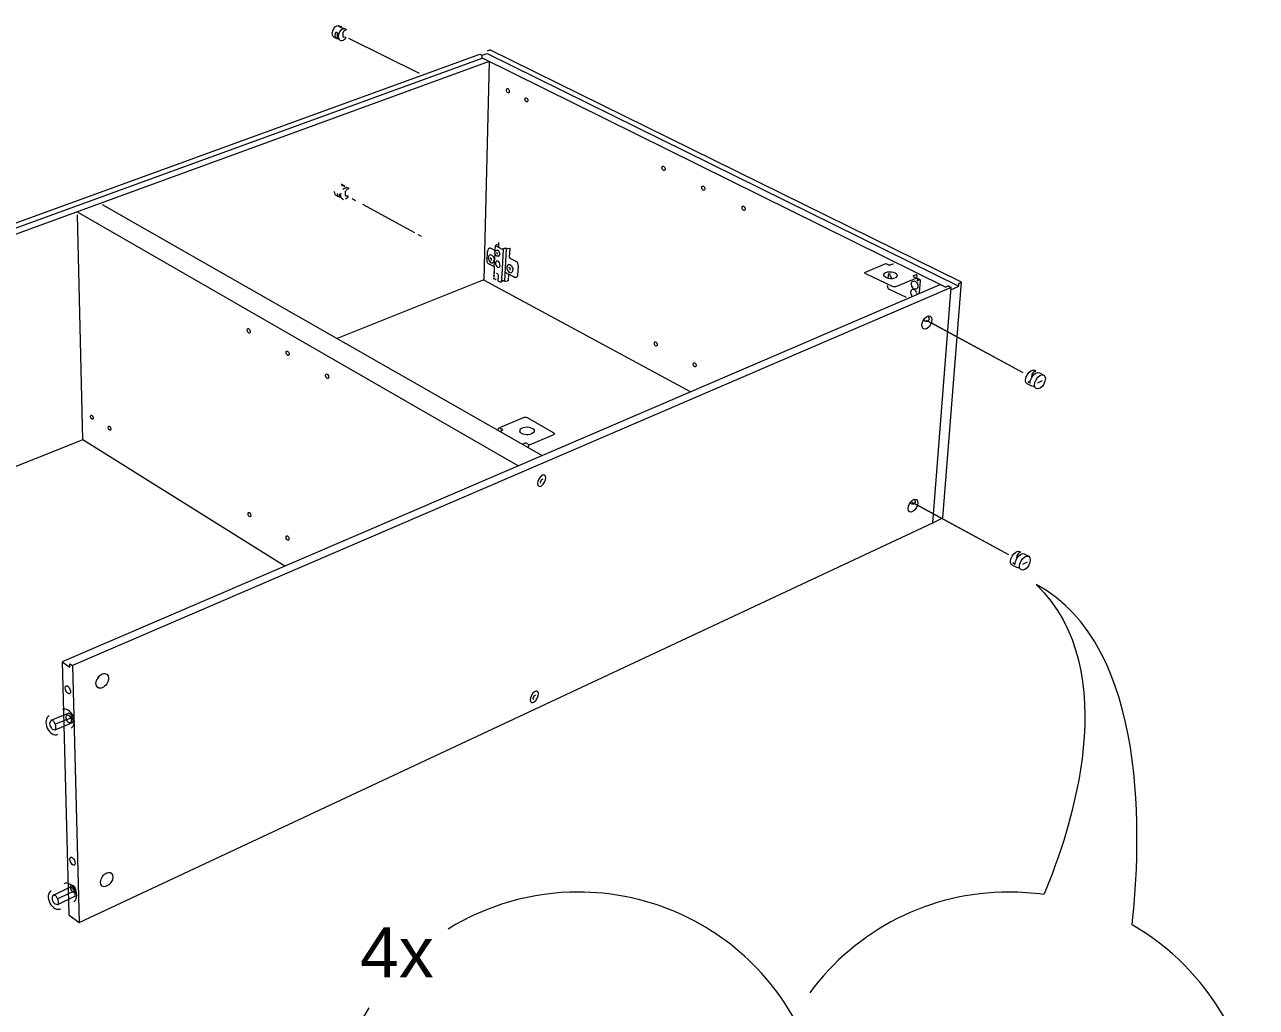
# Model space of a CAD drawing. Header units: metres. Extents: x -0.7 to 7.4, y 0 to 11.2.
# Drawn here: x 0.8276 to 0.9397, y 0.7038 to 0.7931 of the extents above; entities that cross this region are included whole.
import ezdxf

# ---------------------------------------------------------------- set-up
doc = ezdxf.new("R2010")
doc.units = ezdxf.units.M
doc.header["$MEASUREMENT"] = 0
for name, color, linetype, lineweight in [('PDF7_Geometry_Num_Penna__1', 255, 'Continuous', 18), ('PDF7_Geometry_Num_Penna__7', 7, 'Continuous', 18), ('PDF7_Text_Num_Penna__7', 7, 'Continuous', 18)]:
    doc.layers.add(name, color=color, linetype=linetype, lineweight=lineweight)
doc.styles.add('GENERATED_STYLE_1', font='Arial.ttf')

msp = doc.modelspace()

# ---------------------------------------------------------------- linework, layer by layer
at = {"layer": 'PDF7_Geometry_Num_Penna__1', "color": 255, "linetype": 'Continuous', "lineweight": 18, "flags": 128}
for points in [[(0.9100489148793014, 0.7660615280591121), (0.9177546398793014, 0.7618955752813343)], [(0.9087420143237458, 0.7495152625035566), (0.9164477393237459, 0.7453493097257788)]]:
    msp.add_lwpolyline(points, dxfattribs=at)
at = {"layer": 'PDF7_Geometry_Num_Penna__7', "color": 7, "linetype": 'Continuous', "lineweight": 18, "flags": 128}
for points in [[(0.8560335923793013, 0.7918895886146676), (0.8558984784904125, 0.791947796948001)], [(0.8562037723793015, 0.7930104341702232), (0.8566440390459681, 0.7927913591702231)], [(0.8568652659904125, 0.7919039113924455), (0.8568652659904125, 0.7919864613924454), (0.856813760434857, 0.79201115583689), (0.8566754715459681, 0.791974466948001)], [(0.8568677001570791, 0.7927451452813343), (0.8568747557126348, 0.7926576563924455), (0.8567244723793014, 0.7926019175035566)], [(0.8571058957126347, 0.7919071569480011), (0.8635324484904124, 0.7887275708368899)], [(0.8697280023793014, 0.7907630280591121), (0.8699640107126347, 0.7908484002813343)], [(0.912856144045968, 0.7697305580591121), (0.8699640107126347, 0.7908481886146677)], [(0.7915896296015237, 0.7623167213924454), (0.8690522212681903, 0.7904616852813343), (0.8692610657126347, 0.790357263059112)], [(0.8698820251570791, 0.789797051948001), (0.7923883890459681, 0.7615152102813343), (0.7918038362681903, 0.7619120852813344), (0.7917844334904125, 0.7621851352813344)], [(0.7918039068237459, 0.7619122616702232), (0.8692537984904125, 0.7901087311146676)], [(0.8692539748793014, 0.7901086252813343), (0.8692613832126348, 0.7903573336146676)], [(0.8692563737681902, 0.7901432680591121), (0.9113611071015237, 0.7693120930591121)], [(0.8692612068237457, 0.7903571925035565), (0.8697233457126347, 0.7905155897257787)], [(0.8698820251570791, 0.7897970166702232), (0.8694170640459682, 0.7699370388924455)], [(0.8697232046015236, 0.7905155191702232), (0.9125984046015235, 0.7693633163924455)], [(0.8564488823793014, 0.7785933941702231), (0.8567582684904125, 0.7784237080591121)], [(0.8562337937681904, 0.7774800275035565), (0.8561011493237459, 0.7775438802813344)], [(0.8568497437681902, 0.7783736136146676), (0.8568800826570792, 0.7783570330591121)], [(0.8570657496015236, 0.7774611186146677), (0.8570689246015235, 0.7775440213924454), (0.8570184773793014, 0.7775704797257788), (0.8568787773793014, 0.7775394352813343)], [(0.8571016271015236, 0.7783016469480011), (0.8571055076570792, 0.7782141580591122), (0.8569527548793013, 0.7781644163924455)], [(0.834698615434857, 0.7768048813924454), (0.8747156098793013, 0.7539755730591121)], [(0.8574204323793014, 0.7773433613924454), (0.8577301712681903, 0.7771743808368899)], [(0.8583605851570791, 0.7768305636146676), (0.8630895712681903, 0.774250346948001)], [(0.8725399234904124, 0.7530406061146676), (0.8324615457126348, 0.7761027477813343)], [(0.832953000434857, 0.7554148005591121), (0.8324675782126346, 0.7758603894480011)], [(0.8634047076570791, 0.7740780855591121), (0.8637144465459681, 0.7739091050035566)], [(0.8704416718237458, 0.7726175502813344), (0.8704660134904125, 0.7730281836146676)], [(0.8704926482126347, 0.7730626500035566), (0.8704824176570791, 0.773055594448001), (0.8704718343237458, 0.773046069448001), (0.8704658371015237, 0.7730280777813343)], [(0.8706004923793015, 0.7731176127813343), (0.8704925423793015, 0.7730625794480009)], [(0.8705453532126347, 0.7730347452813343), (0.8705358282126348, 0.7730231036146676), (0.870540061545968, 0.7730139313924453)], [(0.8705481401570793, 0.7730092394480009), (0.8707358179348569, 0.7729111672257788)], [(0.8706606057126348, 0.7731482691702233), (0.8706006334904125, 0.7731175775035566)], [(0.8707508815459681, 0.7731665077813342), (0.8707357121015236, 0.7729110966702232)], [(0.8707357121015236, 0.7729110613924454), (0.8710779065459682, 0.7727318502813344)], [(0.8707483062681902, 0.7733534447257788), (0.8707398396015237, 0.7731982225035566), (0.8707461896015237, 0.7731894030591121), (0.8707483062681902, 0.7731777613924454), (0.8707507757126347, 0.7731664725035565)], [(0.869898711545968, 0.772828899448001), (0.8699234059904125, 0.7728380716702232), (0.8699488059904126, 0.7728433633368899), (0.8699738532126347, 0.7728437161146676), (0.8700017226570792, 0.7728398355591122), (0.870028886545968, 0.7728317216702232), (0.8700567559904125, 0.7728186688924454), (0.870441636545968, 0.7726175855591121)], [(0.8699664096015236, 0.7719819152813344), (0.8700785929348569, 0.771882431948001), (0.8700733012681902, 0.7717003986146677)], [(0.870163824045968, 0.7721574575035566), (0.8701856962681903, 0.7721422880591121), (0.8702043934904126, 0.772121826948001), (0.870224149045968, 0.7721017186146677), (0.8702435518237459, 0.7720798463924454), (0.870260837934857, 0.7720544463924455), (0.8702763601570792, 0.7720304575035566), (0.8702911768237458, 0.7720050575035565), (0.8703066990459681, 0.771975776948001), (0.8703179879348569, 0.7719489658368899), (0.8703289240459681, 0.7719196852813343), (0.8703377434904124, 0.7718925213924455), (0.8703447990459681, 0.7718628880591121), (0.8703518546015235, 0.7718339602813343), (0.8703546768237458, 0.7718036213924454), (0.8703574990459682, 0.7717743408368899), (0.8703578518237459, 0.7717468241702232)], [(0.8707303851570791, 0.7721064811146676), (0.8707141573793015, 0.7720990727813343), (0.8706951073793013, 0.7720920172257787), (0.8706760573793014, 0.7720895477813343), (0.8706570073793013, 0.7720891950035565), (0.8706383101570792, 0.7720909588924454), (0.8706192601570792, 0.7720944866702232), (0.8705980934904124, 0.7721008366702232), (0.8705786907126347, 0.7721121255591121), (0.8705603462681903, 0.7721230616702233), (0.8705384740459681, 0.7721382311146676), (0.8705194240459682, 0.7721558700035566), (0.8705021379348571, 0.7721738616702232), (0.870484499045968, 0.7721967922257787), (0.8704693296015236, 0.7722214866702233), (0.8704541601570792, 0.7722461811146676), (0.8704428712681902, 0.7722733450035565), (0.8704340518237459, 0.7723001561146676), (0.8704245268237457, 0.7723273200035565), (0.8704199407126347, 0.7723548366702232), (0.8704171184904126, 0.7723841172257787), (0.8704164129348569, 0.7724116338924454), (0.8704181768237459, 0.7724387977813343), (0.8704238212681903, 0.7724645505591121), (0.8704298184904125, 0.7724892450035565), (0.8704396962681903, 0.7725142922257787), (0.8704516907126347, 0.7725351061146677), (0.8704679184904124, 0.7725541561146677), (0.8704806184904125, 0.7725682672257788), (0.8704950823793014, 0.7725795561146676), (0.8705120157126347, 0.7725890811146676)], [(0.8704337343237458, 0.7725010983368898), (0.8704414954348569, 0.7726175150035566)], [(0.8705696596015235, 0.7726204783368898), (0.8705118040459681, 0.7725890811146676)], [(0.8706530209904125, 0.7723822475035566), (0.8705644737681904, 0.772416466948001)], [(0.8706649096015235, 0.7722814588924455), (0.8706529151570791, 0.7723823533368899)], [(0.8707305262681901, 0.7721066222257787), (0.8707904984904125, 0.7721373138924454), (0.8708091957126347, 0.7721493083368899), (0.8708275401570791, 0.7721680055591121), (0.870842004045968, 0.7721909361146677), (0.8708543512681903, 0.7722181000035565), (0.8708614068237458, 0.7722484388924454), (0.8708652873793014, 0.7722805416702232)], [(0.8711813409904126, 0.7727017936146676), (0.871045521545968, 0.7704129713924454)], [(0.8711286359904125, 0.7727307213924454), (0.8711180526570791, 0.7727261352813344), (0.8711032359904125, 0.7727257825035565), (0.8710905359904126, 0.7727275463924455), (0.8710778359904126, 0.7727317797257788)], [(0.8711284596015235, 0.7727306155591122), (0.8712967346015236, 0.7728163405591121), (0.8713175484904124, 0.7728262183368899), (0.8713404790459679, 0.7728332738924455), (0.8713679957126348, 0.7728360961146676), (0.8713948068237458, 0.7728368016702233), (0.8714223234904125, 0.7728353905591121), (0.8714501929348569, 0.7728290405591122), (0.8714748873793015, 0.7728226905591121), (0.8714985234904126, 0.772811754448001)], [(0.8714510748793014, 0.772788259448001), (0.8712746859904126, 0.7698460927813343)], [(0.871498452934857, 0.7728116838924455), (0.871523852934857, 0.7727986311146676)], [(0.8715237823793014, 0.7727987722257788), (0.871741799045968, 0.7728354611146676)], [(0.8717416932126346, 0.7728354611146676), (0.8718016654348569, 0.7728051222257787)], [(0.8717878012681902, 0.7719135822257788), (0.871777217934857, 0.7719266350035565), (0.8717662818237459, 0.7719446266702231), (0.8717592262681902, 0.7719633238924455), (0.8717546401570792, 0.7719809627813342), (0.8717521707126348, 0.7719993072257787), (0.8718015596015237, 0.7728050516702232)], [(0.8718024768237458, 0.7719049391702232), (0.8717813101570792, 0.7719158752813343), (0.8723129462681903, 0.7716382391702232)], [(0.8703564054348569, 0.7711587436146676), (0.8703338276570792, 0.7707615158368899), (0.8703384137681902, 0.7707414075035566), (0.8703493498793013, 0.7707209463924455), (0.8703585221015235, 0.7707096575035566), (0.8703666359904125, 0.770696251948001)], [(0.8713489457126347, 0.7706679591702232), (0.8713683484904126, 0.7706482036146677), (0.8713856346015236, 0.7706305647257787), (0.8714004512681902, 0.7706168063924455), (0.8714180901570793, 0.7706037536146676), (0.8714346707126347, 0.77059070083689), (0.8714519568237458, 0.7705790591702232)], [(0.8716770643237457, 0.7710963725035566), (0.8717892476570792, 0.7709968891702232), (0.8717839559904125, 0.7708152086146677)], [(0.8718567340459681, 0.771265529448001), (0.8718782534904125, 0.771249654448001), (0.8718973034904126, 0.7712298988924454), (0.8719167062681902, 0.7712094377813343), (0.8719361090459681, 0.7711875655591122), (0.8719537479348568, 0.77116251833689), (0.8719710340459681, 0.7711378238924455), (0.8719862034904124, 0.7711134822257788), (0.871999609045968, 0.7710838488924455), (0.8720126618237458, 0.7710570377813344), (0.8720239507126347, 0.7710277572257788), (0.872033122934857, 0.7710005933368899), (0.8720401784904125, 0.7709709600035566), (0.8720444118237459, 0.7709416794480011), (0.8720493507126347, 0.7709120461146677), (0.8720528784904125, 0.7708827655591122), (0.872053584045968, 0.770852779448001)], [(0.9040628757126348, 0.7705918297257788), (0.9040678146015237, 0.7706066463924455), (0.9040752229348569, 0.770623226948001), (0.904089334045968, 0.770635926948001), (0.9041090896015236, 0.7706503908368898), (0.904130609045968, 0.7706599158368899)], [(0.9041307148793014, 0.7706601275035565), (0.9059693926570792, 0.7714351802813344), (0.9062152787681903, 0.7713187636146677)], [(0.9062153846015235, 0.7713187283368899), (0.9062277318237458, 0.7713130838924455)], [(0.9062277671015236, 0.7713132250035566), (0.9062471698793014, 0.7713040527813343)], [(0.9062470287681902, 0.7713040527813343), (0.9062639621015236, 0.7712991138924454), (0.9062858343237459, 0.7712938222257787), (0.9063055898793014, 0.7712917055591121), (0.9063274621015235, 0.7712917055591121), (0.9063496871015235, 0.7712938222257787), (0.9063666204348569, 0.7712991138924454), (0.9066227371015236, 0.7714088277813343)], [(0.9066227018237458, 0.7714087925035565), (0.9066322268237458, 0.7714038536146677), (0.9066445740459681, 0.7714013841702232), (0.9066544518237457, 0.7713992675035566)], [(0.8694170993237458, 0.7699370741702232), (0.8560598743237459, 0.764617538059112)], [(0.8693804104348569, 0.7699541486146676), (0.8881615937681904, 0.7598001458368898)], [(0.8702940343237459, 0.7700909205591121), (0.8702965037681903, 0.7700768094480009), (0.870303206545968, 0.7700658733368899), (0.8703141426570791, 0.7700549372257788), (0.8703289593237459, 0.7700464705591121)], [(0.8703407421015237, 0.7702628291702232), (0.8703319226570791, 0.7702762347257788), (0.8703234559904126, 0.7702871708368898), (0.8703171059904126, 0.7702988125035566), (0.8703121671015236, 0.7703097486146677), (0.8703079337681904, 0.7703280930591121)], [(0.8703080043237458, 0.770327951948001), (0.8703090626570792, 0.7703664047257788)], [(0.8703090273793014, 0.7703665105591121), (0.8703157301570791, 0.7703509883368899), (0.8703263134904125, 0.7703421688924454), (0.8703368968237457, 0.7703400522257787)], [(0.8703195401570792, 0.7705449808368899), (0.8703227151570792, 0.7705837863924454)], [(0.8703548532126346, 0.7704795052813344), (0.8703439171015236, 0.7704929108368899), (0.8703375671015235, 0.7705045525035565), (0.8703312171015235, 0.7705158413924454), (0.870324161545968, 0.7705246608368899), (0.8703220448793015, 0.770535596948001)], [(0.8703228209904126, 0.7705838922257787), (0.8703281126570792, 0.7705655477813342), (0.8703404598793014, 0.7705591977813343), (0.8703591571015236, 0.7705595505591121)], [(0.8704734923793014, 0.7699669191702232), (0.8703288534904124, 0.7700462941702232), (0.8703330868237458, 0.770126021948001)], [(0.8704733512681904, 0.7699670602813342), (0.8704902846015237, 0.7699652963924455)], [(0.8705339937681903, 0.7699865336146677), (0.8704987159904124, 0.7699674836146676)], [(0.8712748271015236, 0.7698462691702231), (0.871260010434857, 0.7698522663924454), (0.8712434298793014, 0.7698564997257787), (0.8712243798793013, 0.7698586163924455), (0.8712053298793014, 0.7698582636146677), (0.8711887493237458, 0.7698554413924454), (0.8711739326570791, 0.7698483858368899), (0.871007421545968, 0.7697605441702232)], [(0.871012184045968, 0.7698425297257787), (0.871022061823746, 0.7698633436146677), (0.8710301757126347, 0.769883451948001), (0.8710358201570791, 0.7699046186146676), (0.8710400534904125, 0.7699226102813344)], [(0.8710399123793015, 0.7699226102813344), (0.8710395596015237, 0.7699409547257787), (0.8710349734904125, 0.7699571825035566), (0.8710282707126347, 0.7699684713924454), (0.8710194512681902, 0.7699794075035566)], [(0.8710517657126348, 0.7701394627813343), (0.871049649045968, 0.7701214711146677), (0.8710443573793014, 0.7701010100035566), (0.8710365962681903, 0.7700794905591121), (0.8710242490459681, 0.770059029448001), (0.8710196629348569, 0.7699793016702232)], [(0.871033774045968, 0.7701963658368899), (0.8710383601570793, 0.7702760936146676), (0.8710478851570792, 0.7702965547257787), (0.8710559990459681, 0.7703173686146677), (0.8710619962681904, 0.7703360658368898), (0.8710662296015237, 0.770356526948001)], [(0.8710516246015235, 0.7701394980591121), (0.8710512718237458, 0.7701578425035566), (0.8710488023793014, 0.7701716008368898), (0.8710424523793013, 0.7701846536146677), (0.8710339857126347, 0.7701962952813343)], [(0.8710660884904126, 0.770356526948001), (0.8710657357126347, 0.7703727547257787), (0.8710607968237459, 0.7703886297257787), (0.871054094045968, 0.7704016825035566), (0.8710456273793015, 0.7704129713924455)], [(0.8712746859904126, 0.7698461280591121), (0.8713000859904125, 0.7698327225035566)], [(0.8713001918237457, 0.7698326872257788), (0.8713132446015236, 0.7698284538924454), (0.8713280612681904, 0.7698245733368899), (0.8713449946015235, 0.7698231622257787), (0.8713594584904126, 0.7698203400035566), (0.8713763918237458, 0.7698235150035566)], [(0.8713763212681903, 0.7698235855591121), (0.8715502407126348, 0.7698525133368899)], [(0.8714521332126348, 0.770579094448001), (0.8716623887681904, 0.7704700861146676)], [(0.8715501348793014, 0.769852336948001), (0.8715628348793013, 0.7698456341702231)], [(0.8715881996015237, 0.7698439055591121), (0.8715712662681903, 0.7698435527813343)], [(0.8716605190459681, 0.7704632775035566), (0.8716255940459681, 0.7698632025035566), (0.8715881996015237, 0.7698437997257788)], [(0.872083287934857, 0.7702470952813344), (0.8716624240459679, 0.7704700508368899)], [(0.8720830762681904, 0.7702470247257788), (0.8720940123793014, 0.7702431441702232), (0.8721049484904124, 0.7702385580591121), (0.8721239984904126, 0.7702318552813343), (0.8721342290459682, 0.7702300913924454), (0.8721613929348568, 0.7702262108368898)], [(0.8721869693237458, 0.7702221538924454), (0.8722017859904125, 0.770213334448001)], [(0.8722016096015236, 0.7702133697257788), (0.8722061957126347, 0.7702020808368899)], [(0.9041431326570792, 0.7704991550035565), (0.9041191437681904, 0.7705139716702232), (0.9040969187681903, 0.7705287883368899), (0.9040821021015235, 0.7705432522257787), (0.9040701076570791, 0.7705577161146676), (0.9040626993237457, 0.7705750022257787), (0.9040626993237457, 0.7705919355591121)], [(0.9087630046015236, 0.7704018236146677), (0.9087485407126348, 0.7704067625035566), (0.9087316073793014, 0.7704067625035566)], [(0.9088043501570792, 0.7701167438924454), (0.908790239045968, 0.7701216827813343), (0.9087754223793014, 0.7701192133368899), (0.9087581362681904, 0.7701139216702232)], [(0.9088043501570792, 0.7702995180591121), (0.9088043501570792, 0.7703259763924454), (0.9087994112681902, 0.7703531402813343), (0.9087923557126347, 0.7703721902813343), (0.9087803612681903, 0.7703894763924455), (0.9087630751570792, 0.7704018236146677)], [(0.9088044207126348, 0.7701165675035565), (0.9087878401570791, 0.7701239758368899), (0.9088044207126348, 0.7702996591702232)], [(0.9088363823793014, 0.7700385330591121), (0.9088363823793014, 0.7700607580591121), (0.9088314434904124, 0.7700801608368898), (0.9088265046015236, 0.7700970941702232), (0.9088166268237459, 0.7701090886146678), (0.9088042796015235, 0.7701168497257788)], [(0.9088339482126347, 0.7700286905591122), (0.9088216009904124, 0.7698752322257788), (0.9088240704348569, 0.7698607683368899), (0.9088364176570792, 0.7698607683368899)], [(0.9088216009904124, 0.7698676827813343), (0.9088364176570792, 0.7698606272257789)], [(0.9090822332126347, 0.7699410252813343), (0.9088973776570791, 0.7700309836146677), (0.9088776221015236, 0.7700366280591121), (0.9088582193237459, 0.7700334530591121), (0.9088363471015236, 0.7700285141702232)], [(0.9090823743237457, 0.7699410605591122), (0.9090650882126347, 0.769945999448001), (0.9090435687681904, 0.769945999448001), (0.9090213437681903, 0.7699389438924454), (0.9088364882126346, 0.7698606272257789)], [(0.9090262121015236, 0.7687822913924455), (0.9091235787681903, 0.769875196948001)], [(0.9091237198793015, 0.7698752322257788), (0.9091191337681903, 0.7698971044480011), (0.9091092559904125, 0.7699168600035566), (0.909097261545968, 0.7699309711146677), (0.9090824448793013, 0.7699412016702233)], [(0.9101617332126346, 0.7479027858368898), (0.9102277026570792, 0.747866096948001), (0.911156566545968, 0.7483014247257788), (0.9128562498793014, 0.7697305580591121)], [(0.9125984398793013, 0.7693633163924455), (0.9126181954348569, 0.7696282525035566)], [(0.9126180896015237, 0.7696282525035566), (0.9128562146015237, 0.7697305580591121)], [(0.9108874323793013, 0.769496101948001), (0.831049587934857, 0.7352385575035566)], [(0.9116587457126348, 0.7693894925035565), (0.9119099234904126, 0.7692646091702232), (0.8319987012681903, 0.7348800647257788)], [(0.9087654387681903, 0.7687855722257788), (0.9087823721015237, 0.7687393583368899), (0.9087947193237458, 0.768689969448001), (0.9088021276570792, 0.7686441083368899)], [(0.9102373334904125, 0.7478531500035566), (0.9119098529348569, 0.769264644448001)], [(0.9116587809904124, 0.7693893161146677), (0.9113599782126347, 0.7692598466702232)], [(0.9118832534904125, 0.7690546358368899), (0.9125983340459681, 0.7693633163924455)], [(0.9097801687681902, 0.7666520075035566), (0.909814035434857, 0.7666149658368898), (0.9098288521015235, 0.7665930936146677), (0.9098436687681903, 0.7665736908368899), (0.9098553104348569, 0.7665514658368898), (0.9098676576570792, 0.7665299463924454), (0.9098771826570792, 0.7665080741702232), (0.9098845909904125, 0.766486201948001), (0.9098895298793013, 0.766463976948001), (0.9098941159904125, 0.766441751948001), (0.909896585434857, 0.7664198797257787), (0.909896585434857, 0.7664008297257787), (0.9098941159904125, 0.7663810741702232), (0.9098919993237458, 0.766359201948001), (0.909887060434857, 0.7663394463924454), (0.9098824743237458, 0.7663203963924454), (0.9098651882126347, 0.766286176948001), (0.9098436687681903, 0.7662568963924454), (0.9098189743237458, 0.7662276158368899), (0.9097893409904124, 0.7662060963924454), (0.9097604132126347, 0.7661866936146676), (0.909726546545968, 0.7661715241702232), (0.9096919743237458, 0.7661619991702232), (0.9096559909904125, 0.7661591769480011), (0.9096196548793014, 0.7661591769480011), (0.9095998993237459, 0.7661619991702232), (0.9095826132126347, 0.7661669380591121), (0.9095656798793014, 0.7661743463924454), (0.9095487465459681, 0.7661817547257788), (0.9095342826570791, 0.7661912797257787), (0.9095194659904126, 0.7662008047257788), (0.9095025326570791, 0.7662152686146677), (0.9094877159904126, 0.7662325547257788), (0.9094757215459681, 0.76624984083689), (0.9094612576570792, 0.7662692436146676), (0.9094510271015236, 0.7662886463924454), (0.9094418548793014, 0.7663108713924454), (0.9094323298793014, 0.7663323908368899), (0.9094245687681903, 0.7663546158368899)], [(0.9096425501570792, 0.7662813086146676), (0.9184224834904126, 0.7615343308368898)], [(0.9195028654348569, 0.761723066948001), (0.9195787126570792, 0.7616581558368898)], [(0.9197917904348569, 0.7605776327813344), (0.9202034821015236, 0.7607833022257788)], [(0.9192435737681903, 0.7602699752813343), (0.9188174182126349, 0.7604904613924454)], [(0.8707239998793015, 0.7562524713924453), (0.8707264693237458, 0.7563406658368899)], [(0.8707263987681904, 0.7563406658368899), (0.8707313376570791, 0.7563671241702232), (0.8707387459904125, 0.7563964047257788), (0.8707503876570791, 0.7564232158368899), (0.8707676737681902, 0.7564475575035566), (0.8707870765459681, 0.7564694297257788), (0.8708089487681904, 0.7564888325035565), (0.8708308209904124, 0.7565015325035566)], [(0.8708526579348569, 0.7561797991702233), (0.8710085857126347, 0.7562454158368899)], [(0.8710087268237459, 0.7562454158368899), (0.8710351851570791, 0.7562577630591122)], [(0.832953000434857, 0.7554148005591121), (0.7940359671015236, 0.739916214448001)], [(0.8512991734904124, 0.743927826948001), (0.8329529651570792, 0.755414976948001)], [(0.8732919046015235, 0.7550980061146677), (0.8732746184904124, 0.7551057672257787), (0.8732527462681904, 0.7551128227813343), (0.8732284046015236, 0.7551152922257788), (0.8732037101570791, 0.7551152922257788), (0.8731821907126347, 0.7551107061146677), (0.8731624351570791, 0.7551057672257787), (0.8729193712681903, 0.7550013450035565)], [(0.8733231607126347, 0.7550814961146677), (0.8732917634904125, 0.7550980766702232)], [(0.8733233018237457, 0.7550814608368899), (0.8735667184904126, 0.7549428191702232), (0.875723249045968, 0.755860746948001)], [(0.8758108437681904, 0.7559558558368898), (0.8758059048793014, 0.7559339836146677), (0.8757960271015236, 0.7559142280591121), (0.8757766243237459, 0.7558951780591121), (0.8757522826570792, 0.755877891948001), (0.8757233548793014, 0.75586060583689)], [(0.8757399001570793, 0.7560506119480009), (0.8757645946015237, 0.7560333258368899), (0.8757843501570792, 0.7560167452813343), (0.8757984612681903, 0.7559973425035565), (0.8758083390459681, 0.755977586948001), (0.8758108084904126, 0.7559557147257788)], [(0.8734595798793013, 0.7546915002813344), (0.8734620493237458, 0.7547796947257788)], [(0.8734619787681903, 0.7547796947257788), (0.8734644482126348, 0.7548086225035565), (0.8734743259904125, 0.7548350808368899), (0.8734859676570792, 0.7548647141702233), (0.8735032537681903, 0.7548890558368899), (0.8735230093237458, 0.7549109280591121), (0.8735445287681902, 0.7549303308368899), (0.8735667537681903, 0.7549426780591121)], [(0.8745711473793015, 0.7515983447257788), (0.8746879168237458, 0.7518040141702232)], [(0.8745868107126348, 0.7514584683368899), (0.8745712884904125, 0.7515981683368899)], [(0.874687740434857, 0.7518040141702232), (0.8748154459904125, 0.7518625752813344)], [(0.9085437532126347, 0.7499915477813343), (0.9085726809904124, 0.7499573283368899), (0.9085970226570791, 0.7499181700035565), (0.9086164254348569, 0.7498765422257787), (0.908624186545968, 0.7498574922257788), (0.9086287726570792, 0.749838089448001), (0.9086361809904124, 0.7497989311146677), (0.9086361809904124, 0.7497622422257787), (0.9086312421015237, 0.7497262588924454), (0.9086217171015235, 0.7496916866702232), (0.9086047837681902, 0.749660289448001), (0.9085850282126346, 0.7496334783368899), (0.9085631559904125, 0.7496091366702232), (0.9085363448793013, 0.7495897338924454), (0.9085095337681903, 0.7495724477813343), (0.9084806059904125, 0.7495604533368899), (0.9084485032126348, 0.74955092833689), (0.9084146365459681, 0.749545989448001), (0.9083807698793014, 0.749545989448001), (0.9083461976570792, 0.74955092833689), (0.908314800434857, 0.7495629227813343), (0.9082855198793015, 0.7495798561146677), (0.9082707032126347, 0.7495897338924454), (0.9082565921015237, 0.7496041977813344), (0.9082417754348568, 0.7496186616702233), (0.9082294282126347, 0.7496355950035565), (0.9082177865459681, 0.7496528811146677), (0.9082079087681901, 0.7496722838924454), (0.9081881532126347, 0.749711089448001)], [(0.9083356496015237, 0.7497350430591121), (0.9171155829348568, 0.7449880652813343)], [(0.8316730521015236, 0.7122119405591121), (0.8326029743237459, 0.7115275516702233), (0.9102373687681903, 0.7478530794480011)], [(0.9181363807126347, 0.7452496500035566), (0.918212227934857, 0.7451843861146676)], [(0.918575589045968, 0.7450212616702232), (0.9189177834904125, 0.7448466366702232)], [(0.9178770890459681, 0.7437965583368898), (0.9174509334904126, 0.744017044448001)], [(0.9184253057126347, 0.7441042158368899), (0.9188369973793014, 0.7443098852813343)], [(0.8310497643237459, 0.7352384163924455), (0.8317676671015237, 0.734751583059112)], [(0.8310497643237459, 0.7352384163924455), (0.8316731226570793, 0.7122122580591121)], [(0.8317675612681903, 0.7347514772257787), (0.8317605057126347, 0.7350435772257787)], [(0.8317607526570793, 0.7350434713924454), (0.8319988776570792, 0.7348801352813343), (0.8326028332126346, 0.7115276575035565)], [(0.8341918501570792, 0.7335673786146676), (0.834238064045968, 0.733614298059112), (0.8342814557126347, 0.7336626286146677), (0.8343209668237458, 0.7337162508368898), (0.834357302934857, 0.7337698730591121), (0.8343915223793014, 0.7338284341702231), (0.8344229196015237, 0.7338866425035565), (0.8344472612681902, 0.7339452036146676)], [(0.8739033037681903, 0.7319505980591121), (0.8740200732126346, 0.7321562675035566)], [(0.8739189671015235, 0.7318107216702232), (0.8739034448793015, 0.7319504216702232)], [(0.8740199321015236, 0.7321562675035566), (0.8741476376570791, 0.7322148286146677)], [(0.8300653379348569, 0.7299181747257787), (0.8316514268237458, 0.7305658747257787)], [(0.8316881509904125, 0.7305574080591121), (0.8318052732126348, 0.7304681552813342)], [(0.8303981132126347, 0.7295468055591121), (0.8318674326570792, 0.730146880559112)], [(0.8304206909904125, 0.7290477661146677), (0.8320064271015236, 0.7296947605591122)], [(0.8320264296015237, 0.7297271455591121), (0.832047949045968, 0.7298728427813344)], [(0.8318524748793015, 0.7147587138924454), (0.8319745359904125, 0.7146761638924454)], [(0.8347077523793014, 0.7156751247257788), (0.8347324468237459, 0.7157068747257788), (0.834754319045968, 0.7157386247257788)], [(0.8306222329348569, 0.7136762505591121), (0.8320552162681902, 0.7143592283368899)]]:
    msp.add_lwpolyline(points, dxfattribs=at)
for points in [[(0.8698988526570792, 0.7728290052813344), (0.8698637159904138, 0.772809708336888, 0.2703219118509557), (0.8697627157126347, 0.772622206948001), (0.8697442301570792, 0.7725855533368899), (0.8697361162681903, 0.7725693255591121), (0.8697308246015235, 0.7725534505591121), (0.869726944045968, 0.7725375755591122), (0.8697227107126347, 0.7725217005591122), (0.8697208057126347, 0.7725032855591121), (0.8696758971015235, 0.771704455559112, 0.2830772030598969), (0.8698120693237459, 0.7714451638924453), (0.8703564054348569, 0.7711587083368898), (0.8704241387681902, 0.7723324000035565)], [(0.8721614282126346, 0.7702259991702233), (0.8722060898793014, 0.7702018338924455), (0.8722318426570792, 0.7701912505591121), (0.8722551259904124, 0.7701824311146677), (0.8722805259904126, 0.770178550559112), (0.8723055732126348, 0.7701767866702233), (0.8723285037681903, 0.7701792561146676), (0.8723521398793014, 0.7701845477813344), (0.8723747176570791, 0.7701944255591121), (0.8724096426570792, 0.7702130875035565), (0.8724329259904126, 0.7702275513924455), (0.8724509176570792, 0.7702466013924455), (0.8724696148793015, 0.7702691791702232), (0.8724837259904125, 0.7702970486146677), (0.8724936037681903, 0.7703270347257788), (0.8725010121015235, 0.770361606948001), (0.8725066565459682, 0.7703954736146676), (0.8725563982126349, 0.7711991013924454, 0.2614328033966456), (0.8723343951570791, 0.7716267386146677)], [(0.8710073509904126, 0.7697606852813342), (0.8709890065459681, 0.7697529241702232), (0.8709681926570791, 0.7697479852813343), (0.8709452621015237, 0.7697476325035566), (0.8709219787681903, 0.7697469269480011), (0.870898695434857, 0.7697508075035566), (0.8708754121015237, 0.7697578630591121), (0.8708567501570792, 0.769765976948001), (0.8707117584904126, 0.7698425297257787), (0.8707393104348569, 0.7703081258368898, 0.3498822415672214), (0.8705960121015237, 0.7705217327813344), (0.8705790787681903, 0.770518910559112), (0.8705681426570793, 0.7705143244480009)], [(0.908731677934857, 0.7704068330591122), (0.9084728096015235, 0.7703019875035566), (0.9084604623793014, 0.7702945791702233), (0.9084534068237459, 0.7702847013924454), (0.9084509373793015, 0.7702748236146677), (0.9084558762681902, 0.7702652986146676), (0.9084657540459681, 0.7702550680591121), (0.9084777484904125, 0.7702484005591121), (0.9085094984904125, 0.7702332311146677), (0.9087582068237458, 0.7701139922257787), (0.9069202346015236, 0.7693316016702232, -0.1887717390401872), (0.9065592018237458, 0.7693464183368899), (0.9041430268237458, 0.7704992961146677)], [(0.9061960876570792, 0.7705356675035565), (0.9061593987681902, 0.7701112758368899, -0.2362646209957764), (0.9057591723793034, 0.7703555391702245)], [(0.9061030601570792, 0.7694487591702232), (0.9060981212681902, 0.769414186948001, 0.2862634769768759), (0.9062637857126348, 0.7691047655591121), (0.9078216523793013, 0.7683614627813343)], [(0.9199290209904124, 0.7615027925035565, 0.01462186215673608), (0.9199420737681903, 0.7614946786146676), (0.9202842682126348, 0.7613200536146677)], [(0.8757399001570793, 0.7560507177813343), (0.8733646826570766, 0.7573897563924399, 0.2035600417540812), (0.8729822009904126, 0.7574090886146676), (0.8708309621015237, 0.7565013913924454), (0.8710722621015236, 0.756362396948001), (0.8711036593237458, 0.7563454988924455), (0.8711156537681902, 0.7563356211146677), (0.8711255315459682, 0.7563236266702232), (0.8711255315459682, 0.7563133961146677), (0.8711234148793013, 0.7563014016702232), (0.8711110676570792, 0.7562915238924454), (0.8710959334904125, 0.7562819988924454), (0.8710352557126347, 0.7562576572257788), (0.8710236140459681, 0.7562601266702232), (0.8710087268237459, 0.7562547291702232)], [(0.8740095957126348, 0.7561306925035566, -0.3369607412715492), (0.8728363626570791, 0.7559948025035566), (0.8727950876570791, 0.7560212608368898), (0.8727583987681903, 0.7560480719480009), (0.872727001545968, 0.7560777052813343), (0.8727030126570792, 0.7561062802813343), (0.8726832571015236, 0.7561383830591122), (0.872668440434857, 0.7561701330591121)], [(0.8307173065459682, 0.7132282227813342, 0.1137138570890465), (0.8307355804348568, 0.7133920527813343, 0.07767369234942767), (0.8306491498793014, 0.7136880333368898, 0.08025136573320452), (0.8304726904348569, 0.7139418922257789, 0.1153042958257001), (0.830334719045968, 0.7140323091702232, 0.1882452408490477), (0.8302689259904125, 0.7140280052813343), (0.8318151509904126, 0.7147653108368899)], [(0.8302266984904124, 0.7139829908368899), (0.830152650434857, 0.7138051202813344, 0.1180448434856214), (0.8301399151570791, 0.7136879980591121, 0.1618476456356433), (0.8303281926570791, 0.7132931691702232, 0.1168310776447551), (0.8304303218237459, 0.7132280463924454), (0.8306111909904125, 0.7131743183368899, 0.1799106968020437), (0.8306732093237459, 0.7131789750035565), (0.8322194343237458, 0.7139159277813344)], [(0.8322376376570791, 0.713949476948001), (0.8322510432126347, 0.7140958797257788, 0.07689989735754466), (0.8322373201570785, 0.7142035827813342, 0.0426113482174582), (0.8321605557126344, 0.7144092169480009, 0.04207728102427932), (0.8320494307126352, 0.714598658614668)], [(0.8589590373793013, 0.7037845380591122, 0.1421103157498708), (0.855502167934857, 0.6917957380591121, 0.4142142067171241), (0.8780019818237459, 0.6692955713924454, 0.4142168391345257), (0.9005021484904125, 0.6917957380591121, 0.4142142067171283), (0.8780019818237459, 0.714295551948001, 0.1400477848565853), (0.8661669929348568, 0.7109349908368898)], [(0.9203451223793014, 0.7140671636146677, 0.03522922759825505), (0.9171605973793014, 0.7142957636146677, 0.2388268336965725), (0.8990387557126347, 0.7051344775035566)], [(0.8994934862681903, 0.6778612275035565, 0.230124390241289), (0.9171605973793014, 0.6692954302813343, 0.4142142067171261), (0.9396604112681903, 0.6917955969480011, 0.2688409840702396), (0.9283570584904124, 0.7113087941702232)]]:
    msp.add_lwpolyline(points, format="xyb", dxfattribs=at)
msp.add_lwpolyline([(0.8299366446015236, 0.7297026627813343, 0.1142521461264629), (0.8299171712681902, 0.7295862461146677, 0.16016746342956), (0.8300827298793014, 0.7291810808368898, 0.1160211477044997), (0.8301809079348569, 0.7291104547257787), (0.8303584962681902, 0.7290463902813343, 0.4070982327794929), (0.8304673634904125, 0.7290944386146677, 0.1149744952351612), (0.830494915434857, 0.7292567163924454, 0.07776111645751148), (0.8304254182126347, 0.7295576358368898, 0.08029912497439025), (0.8302639165459681, 0.7298210197257787, 0.1129450089184671), (0.8301316248793008, 0.7299187391702221, 0.393920312392915), (0.8300205704348569, 0.7298759825035566)], format="xyb", close=True, dxfattribs=at)
at = {"layer": 'PDF7_Geometry_Num_Penna__7', "color": 7, "linetype": 'Continuous', "lineweight": 18}
for centre, radius, start, end in [((0.8569430085093572, 0.7776470652381658), 0.000564739877303988, 165.8070160301563, 199.5046425530842), ((0.9068420335827703, 0.7705176856816899), 0.0005291132586646707, 177.7848538314373, 235.7682237498745), ((0.8746445442561138, 0.7522946967537435), 0.0001687592948659278, 279.6447328389385, 281.5945776389968), ((0.8739767006551454, 0.7326469853089084), 0.000168759238022731, 279.6447326263705, 281.5945780833438), ((0.8308019739842935, 0.729711962575178), 0.001267627520838754, 12.24715573607428, 32.04009740197738)]:
    msp.add_arc(centre, radius, start, end, dxfattribs=at)
for centre, major_axis, ratio in [((0.8715926443019316, 0.7871475925462469), (-6.608990483436553e-05, 0.0001854486377278475), 0.6064303173461398), ((0.8732805057188987, 0.7863054537993562), (-6.562167361889858e-05, 0.0001850796134015287), 0.620758687382237), ((0.8857483849065955, 0.780084054019595), (-7.255351975632428e-05, 0.000189881288907956), 0.6321645273220334), ((0.8893601968772751, 0.7782823899104522), (-7.618228249783866e-05, 0.0001906559434361466), 0.6316892788841081), ((0.8930295876912957, 0.7764518002522819), (-7.482818029713734e-05, 0.0001915537515226883), 0.6431344399776671), ((0.9085828139017269, 0.7694708631945912), (-0.0001538453841012366, 0.0003594575467681383), 0.6903794137188994), ((0.9096962093689128, 0.76606635157479), (0.0002997703561629095, 0.0005758573232432784), 0.5872227791550957), ((0.8480293409702585, 0.7653164391488246), (-7.942353635337354e-05, 0.0002019491251661343), 0.5509155742769022), ((0.8850484671819256, 0.7641187778137192), (-7.64600620659639e-05, 0.0001826190382619997), 0.627661941702038), ((0.8515632681560069, 0.7632678679534931), (-8.047706046909747e-05, 0.00020288098731025), 0.5572809126453203), ((0.888580328191163, 0.7622289447002666), (-7.74802957766996e-05, 0.0001845418756506456), 0.6220949904970998), ((0.855158160761207, 0.7611825444081023), (-8.325362777306111e-05, 0.0002042573002503101), 0.5614380458310093), ((0.8337648247127943, 0.7574630341625668), (-7.411644783117399e-05, 0.0001903345026019743), 0.5242667866836878), ((0.8353701660563152, 0.7564690488226606), (-7.583417050993638e-05, 0.0001913856274688986), 0.52298313062093), ((0.9084396197931301, 0.7494235378133699), (0.0003072798604163429, 0.000554759244218772), 0.5775005768785051), ((0.8480972409947662, 0.7486154072947209), (-8.16491404115327e-05, 0.0001948497670466454), 0.5465177365350148), ((0.8515554814357926, 0.7464719470026984), (-8.391018039577423e-05, 0.0001953739414295441), 0.5518036120186917), ((0.8347100788101006, 0.7334930326632914), (0.0004131496408754654, 0.0006074684921418827), 0.6725821988597643), ((0.8315879582093075, 0.7326719797674021), (-0.0001541101882103213, 0.0003600498289927368), 0.5051001030272584), ((0.8316576996019008, 0.7300313535779235), (-0.0001560103025820548, 0.000359863545598138), 0.500016886859636), ((0.8319989761453558, 0.7171085208126965), (-0.0001561599335587749, 0.000352269986607645), 0.4905143782030397), ((0.835110277961537, 0.7154323608902945), (0.0004188054542605402, 0.0005858963351530466), 0.6513766527273683), ((0.8320656667020607, 0.7145778238958216), (-0.0001600960359120495, 0.0003491512986925072), 0.4893513552927666)]:
    msp.add_ellipse(centre, major_axis=major_axis, ratio=ratio, dxfattribs=at)
for centre, major_axis, ratio, start_param, end_param in [((0.870086117001916, 0.7718472844747781), (-0.0001447394064046926, 0.0003559811255720025), 0.6626818896164199, 5.448532539542797, 7.904970818972117), ((0.8706799935228627, 0.7723767156497133), (-9.999820202588605e-05, 0.0002486222474131772), 0.6302391114533576, 4.079209052111739, 6.349914705935547), ((0.8700825455516765, 0.7718556116183526), (-0.0001415172730893089, 0.0003549618871461213), 0.6667110315996738, 1.6504510334436, 4.139500187045376), ((0.8703195969572775, 0.7706478472362884), (-3.238453413312302e-05, 9.202160891630395e-05), 0.6547894056840105, 3.270002328588371, 5.027309695205485), ((0.8706786756566997, 0.7713737194822546), (-0.0001128610881320214, 0.0002809964987614544), 0.6306929822651199, 0.9377498078742592, 4.068865613967997), ((0.8706781688543227, 0.7713653247976038), (-0.0001077648465559467, 0.0002867323182531579), 0.6296078695732464, 4.122666779008548, 7.211797035066375), ((0.8717790947507476, 0.7709567610667778), (-0.0001512587341419014, 0.0003507022152087202), 0.6754620281185288, 5.435048869067985, 7.89816258264791), ((0.8717790295487582, 0.770948243719853), (-0.0001420058123933199, 0.0003408309900970741), 0.6890033166142899, 1.603607522696756, 4.153752481410434), ((0.906378395926783, 0.7703680813903707), (-0.0006273767562759991, 4.251844568092811e-05), 0.4451451613364863, 3.973933037983786, 6.478805175826008), ((0.8695504579920116, 0.7706043634189024), (-0.0008038337890720061, 0.0004555400479357984), 0.2657559302125989, 3.018166268476904, 3.527833040478038), ((0.8691304344549544, 0.7713331164791544), (-0.001232050042254906, 0.0009765200046011336), 0.1823697524184776, 3.065203310710729, 3.466712440035224), ((0.906374413490004, 0.7703662986289674), (-0.0006442368211695414, 5.203763462147125e-05), 0.4398295520550346, 1.266236579555819, 3.995899547983043), ((0.9085142730126945, 0.7686881860095054), (-0.0001569028311338982, 0.0003584049018198199), 0.6883061734175402, 4.682917693905349, 8.14070957634674), ((0.8733412293251074, 0.7562087497580411), (-0.0006808803742361924, 1.828166394723937e-05), 0.4938693085372484, 2.961766769256841, 6.452426135744167)]:
    msp.add_ellipse(centre, major_axis=major_axis, ratio=ratio, start_param=start_param, end_param=end_param, dxfattribs=at)
for points in [[(0.855695525434857, 0.7926797402813343), (0.8558832032126348, 0.7931464652813343), (0.8562356282126344, 0.7930519208368897), (0.8562356282126347, 0.7930519208368897)], [(0.8562356282126348, 0.7930519208368899), (0.8562356282126348, 0.7930519208368899), (0.8563774448793012, 0.7930233458368899), (0.8564663448793015, 0.7928765902813342)], [(0.8557442087681904, 0.7920398013924455), (0.8557442087681904, 0.7920398013924455), (0.8555082004348569, 0.7922130152813345), (0.8556955254348568, 0.7926797402813343)], [(0.855897420157079, 0.7919622608368899), (0.8558416812681903, 0.7919544997257788), (0.855701628490412, 0.7920765608368899), (0.8557016284904122, 0.7920765608368899)], [(0.8560335923793013, 0.7918895886146676), (0.8560335923793013, 0.7918895886146676), (0.8558092257126345, 0.7920271719480011), (0.8559069451570791, 0.7923855941702236)], [(0.8558984784904125, 0.791947796948001), (0.8558984784904125, 0.791947796948001), (0.8559531590459681, 0.7919696691702233), (0.8558974201570793, 0.79196226083689)], [(0.8559069451570792, 0.7923855941702233), (0.8559069451570792, 0.7923855941702233), (0.8560642840459681, 0.7926103136146677), (0.8560893312681899, 0.792324563614668)], [(0.8560893312681902, 0.7923245636146676), (0.8560893312681902, 0.7923245636146676), (0.8560505257126346, 0.7921072525035566), (0.8560798062681904, 0.7920179997257786)], [(0.8560798062681902, 0.7920179997257788), (0.8561090868237459, 0.7919290997257787), (0.8561648257126346, 0.7918405525035562), (0.8561648257126351, 0.7918405525035562)], [(0.8562934132126347, 0.7924874058368899), (0.8562108632126347, 0.7923198363924453), (0.8561145548793014, 0.7921247502813343), (0.8562108632126348, 0.7918749836146679)], [(0.8566581854348568, 0.7927696280591121), (0.8566581854348568, 0.7927696280591121), (0.8563756104348569, 0.792655328059112), (0.8562934132126349, 0.7924874058368897)], [(0.8566193798793014, 0.7920810058368899), (0.8566126771015238, 0.7921981280591119), (0.8566144409904118, 0.792451069725779), (0.8566144409904122, 0.792451069725779)], [(0.8566754715459681, 0.791974466948001), (0.8566754715459681, 0.791974466948001), (0.8566257298793014, 0.7919642363924454), (0.8566193798793011, 0.79208100583689)], [(0.856685314045968, 0.792531361948001), (0.856685314045968, 0.792531361948001), (0.8566295751570792, 0.7924904397257788), (0.8566221668237458, 0.7924706841702234)], [(0.8566440390459681, 0.7927913591702231), (0.8566440390459681, 0.7927913591702231), (0.8568271307126348, 0.7927850091702233), (0.8568677001570795, 0.7927451452813346)], [(0.8567244723793014, 0.7926019175035566), (0.8567244723793014, 0.7926019175035566), (0.8567107140459681, 0.7925994480591121), (0.8566853140459684, 0.792531361948001)], [(0.8561648257126347, 0.7918405525035566), (0.856110497934857, 0.7918299691702233), (0.8560335923793009, 0.7918895886146674), (0.8560335923793011, 0.7918895886146674)], [(0.8562108632126347, 0.7918749836146677), (0.8562108632126347, 0.7918749836146677), (0.8563375104348568, 0.79164603083689), (0.8565075493237462, 0.7916947141702234)], [(0.8565075493237458, 0.7916947141702232), (0.8566779409904124, 0.7917430447257787), (0.8568603271015235, 0.7918894475035564), (0.8568652659904127, 0.7919039113924453)], [(0.8564273629348569, 0.7786428536146677), (0.8564615823793013, 0.7786396786146675), (0.8564820434904119, 0.7786336813924453), (0.8564820434904121, 0.7786336813924453)], [(0.8564820434904125, 0.7786336813924454), (0.8564820434904125, 0.7786336813924454), (0.8566231546015234, 0.7785991091702232), (0.8567060573793014, 0.778449178614668)], [(0.8559507248793015, 0.777642199448001), (0.8559507248793015, 0.777642199448001), (0.8558300748793013, 0.7777385077813344), (0.8558427748793013, 0.7779667550035567)], [(0.856100796545968, 0.7775583441702233), (0.8560447048793015, 0.7775530525035567), (0.8559095909904125, 0.7776804052813342), (0.8559095909904129, 0.7776804052813342)], [(0.8562339348793014, 0.777479956948001), (0.8562339348793014, 0.777479956948001), (0.8560945876570792, 0.777573443059112), (0.8560952932126343, 0.777791106948001)], [(0.8561011493237459, 0.7775438802813344), (0.8561011493237459, 0.7775438802813344), (0.8561568882126348, 0.77756363583689), (0.8561007965459679, 0.7775583441702235)], [(0.8563632632126347, 0.7774260525035566), (0.8563082298793014, 0.7774179386146677), (0.8562337937681905, 0.7774800275035566), (0.8562337937681906, 0.7774800275035566)], [(0.8562828298793014, 0.7777636608368899), (0.8562764798793014, 0.7777061580591121), (0.8562743632126345, 0.7776454802813344), (0.8562852993237454, 0.7776070275035569)], [(0.8562852993237459, 0.7776070275035566), (0.8563110521015236, 0.7775167163924455), (0.8563632632126342, 0.7774260525035563), (0.8563632632126345, 0.7774260525035563)], [(0.856410676545968, 0.7774585080591121), (0.856410676545968, 0.7774585080591121), (0.8564985182126346, 0.7772831775035567), (0.8566339848793011, 0.777263421948001)], [(0.8568933118237457, 0.7783345258368899), (0.8568933118237457, 0.7783345258368899), (0.8567081034904124, 0.7782682036146675), (0.8565892173793013, 0.7781567258368898)], [(0.856826919045968, 0.7776484436146677), (0.8568248023793016, 0.7777655658368898), (0.8568367968237456, 0.7780181547257786), (0.8568367968237458, 0.7780181547257786)], [(0.8568787773793014, 0.7775394352813343), (0.8568787773793014, 0.7775394352813343), (0.856828682934857, 0.7775313213924455), (0.8568269190459682, 0.7776484436146677)], [(0.856838207934857, 0.7773168325035565), (0.8569599162681903, 0.7773743352813345), (0.8570615162681904, 0.7774508880591123), (0.8570657496015233, 0.7774611186146679)], [(0.8569107743237458, 0.778095271948001), (0.8569107743237458, 0.778095271948001), (0.8568536243237457, 0.778057171948001), (0.856845157657079, 0.7780374163924452)], [(0.8568800826570792, 0.7783570330591121), (0.8568800826570792, 0.7783570330591121), (0.857062821545968, 0.7783432747257788), (0.8571016271015235, 0.7783016469480009)], [(0.8569527548793013, 0.7781644163924455), (0.8569527548793013, 0.7781644163924455), (0.8569386437681904, 0.7781626525035565), (0.856910774323746, 0.7780952719480012)], [(0.9188068348793014, 0.7613029086146677), (0.9189959237681903, 0.7616433391702232), (0.9193074265459679, 0.7618317225035565), (0.919502865434857, 0.7617230669480008)], [(0.9188174182126349, 0.7604904613924454), (0.9186223321015237, 0.7605987641702233), (0.9186173932126346, 0.7609624780591121), (0.9188068348793009, 0.7613029086146673)], [(0.9188950293237458, 0.760731973059112), (0.9188950293237458, 0.7605996813924454), (0.919094701545968, 0.76057040083689), (0.9190947015459681, 0.76057040083689)], [(0.919094701545968, 0.7605704008368898), (0.919088351545968, 0.7607213897257787), (0.9191342126570788, 0.7609055397257788), (0.9192329904348568, 0.7610826341702229)], [(0.9195787126570792, 0.7616581558368898), (0.9195787126570792, 0.7616581558368898), (0.9191451487681904, 0.7614891752813342), (0.919211118212635, 0.7611141725035563)], [(0.9192329904348571, 0.7610826341702231), (0.919422079323746, 0.7614230647257787), (0.9197335821015236, 0.7616110952813343), (0.9199290209904124, 0.7615027925035566)], [(0.9196370268237457, 0.760056191948001), (0.9194415879348569, 0.7601648475035565), (0.9194370018237457, 0.7605285613924456), (0.9196260907126346, 0.7608689919480008)], [(0.9196260907126347, 0.7608689919480011), (0.9198155323793014, 0.7612094225035566), (0.9201266823793014, 0.7613974530591122), (0.9203221212681901, 0.761288797503557)], [(0.9203221212681904, 0.7612887975035566), (0.9205168546015235, 0.7611804947257786), (0.9205217934904125, 0.7608167808368899), (0.9203323518237461, 0.7604763502813346)], [(0.9194682932126348, 0.7602551586146676), (0.9193864487681903, 0.7602304641702232), (0.9193084848793016, 0.7602336391702232), (0.9192435737681907, 0.7602699752813347)], [(0.920332351823746, 0.7604763502813343), (0.920143262934857, 0.7601362725035566), (0.9198317601570792, 0.7599478891702234), (0.919637026823746, 0.7600561919480011)], [(0.8744135968237459, 0.7518228525035565), (0.8742675468237459, 0.7515406302813343), (0.8742633134904123, 0.751253469170223), (0.8744037190459679, 0.7511807969480008)], [(0.8749321801570791, 0.7522020886146676), (0.8747917746015236, 0.7522747608368899), (0.874559646823746, 0.7521050747257787), (0.8744135968237462, 0.7518228525035566)], [(0.8749219496015237, 0.7515596802813344), (0.8750679996015237, 0.7518419025035565), (0.875072232934857, 0.7521294163924456), (0.8749321801570794, 0.7522020886146681)], [(0.874403719045968, 0.751180796948001), (0.8745441246015238, 0.7511081247257788), (0.8747762523793016, 0.7512781636146678), (0.8749219496015235, 0.7515596802813345)], [(0.917440350157079, 0.744829844448001), (0.9176294390459679, 0.7451702750035564), (0.917940941823746, 0.745358305559112), (0.9181363807126348, 0.7452496500035565)], [(0.918212227934857, 0.7451843861146676), (0.918212227934857, 0.7451843861146676), (0.9177786640459682, 0.7450157583368899), (0.9178446334904127, 0.7446407555591121)], [(0.9178665057126347, 0.7446092172257788), (0.9180555946015236, 0.7449492950035564), (0.9183670973793014, 0.7451380311146676), (0.9185625362681904, 0.745029022781334)], [(0.9182595707126349, 0.7443957513924454), (0.9184490123793014, 0.7447361819480011), (0.9187601623793014, 0.7449242125035566), (0.9189556012681902, 0.744815556948001)], [(0.9185625362681902, 0.7450290227813343), (0.9185674372137089, 0.7450290227813343), (0.9185706881004497, 0.7450212616702232), (0.9185755890459683, 0.7450212616702232)], [(0.9174509334904126, 0.744017044448001), (0.9172558473793013, 0.7441253472257789), (0.9172509084904126, 0.7444894138924456), (0.9174403501570793, 0.744829844448001)], [(0.9175285446015237, 0.7442585561146676), (0.9175285446015237, 0.744126264448001), (0.9177282168237458, 0.7440969838924455), (0.9177282168237461, 0.7440969838924455)], [(0.917728216823746, 0.7440969838924454), (0.9177218668237459, 0.7442479727813345), (0.9177677279348571, 0.7444321227813344), (0.9178665057126345, 0.7446092172257788)], [(0.9181018084904126, 0.7437817416702233), (0.9180199640459681, 0.7437574000035566), (0.9179420001570792, 0.7437602222257786), (0.9178770890459683, 0.7437965583368895)], [(0.9182705068237459, 0.7435829513924455), (0.9180750679348569, 0.7436912541702233), (0.9180704818237458, 0.7440553208368901), (0.9182595707126348, 0.7443957513924457)], [(0.9189658318237458, 0.7440031097257788), (0.9187767429348569, 0.7436626791702232), (0.9184652401570791, 0.7434742958368897), (0.9182705068237456, 0.7435829513924452)], [(0.9189556012681902, 0.7448155569480011), (0.9191503346015235, 0.7447072541702232), (0.9191552734904124, 0.7443435402813343), (0.9189658318237454, 0.7440031097257787)], [(0.9283570584904126, 0.7113087941702232), (0.9291772668237459, 0.7186610358368899), (0.930023227934857, 0.736655171948001), (0.9196445057126348, 0.7422646913924454)], [(0.9196445057126348, 0.7422646913924454), (0.9276642029348569, 0.7344249108368899), (0.9227934001570792, 0.7199130441702234), (0.9203451223793016, 0.7140671636146675)], [(0.874264336545968, 0.732554341948001), (0.8741239309904125, 0.7326270141702232), (0.8738918032126349, 0.7324569752813344), (0.873745753212635, 0.73217510583689)], [(0.8742541059904125, 0.7319119336146677), (0.8744001559904125, 0.73219415583689), (0.8744043893237459, 0.7324816697257787), (0.8742643365459679, 0.7325543419480008)], [(0.8737457532126348, 0.7321751058368899), (0.8735997032126348, 0.7318928836146676), (0.8735954698793013, 0.7316057225035566), (0.8737358754348566, 0.7315330502813346)], [(0.8737358754348569, 0.7315330502813344), (0.8738762809904126, 0.7314603780591121), (0.8741084087681904, 0.731630416948001), (0.8742541059904128, 0.7319119336146676)], [(0.8298858446015236, 0.7303207647257788), (0.8295669334904126, 0.7301711869480009), (0.8294843834904126, 0.7296730647257788), (0.8297013418237461, 0.729209161948001)], [(0.8320529584904126, 0.7303115925035565), (0.831836000157079, 0.730775848059112), (0.8314010251570791, 0.7310309063924453), (0.8310817612681904, 0.7308813286146674)], [(0.8316909026570791, 0.7305548327813343), (0.8316764387681903, 0.7305668272257787), (0.8316619748793013, 0.7305703550035565), (0.8316513915459682, 0.7305661216702233)], [(0.8318070018237459, 0.7304668147257787), (0.831807790658838, 0.7304668147257787), (0.8318044490997648, 0.7304682258368898), (0.831805237934857, 0.7304682258368898)], [(0.8318757229348569, 0.7303861697257787), (0.8318549090459681, 0.7304182725035565), (0.8318316257126347, 0.7304461419480008), (0.8318069312681898, 0.7304669558368898)], [(0.8318688084904124, 0.7292003425035566), (0.8321880723793015, 0.7293495675035565), (0.8322702696015236, 0.7298473369480011), (0.8320529584904125, 0.7303115925035566)], [(0.8297013418237459, 0.7292091619480009), (0.8299186529348568, 0.7287452591702231), (0.8303539807126347, 0.7284898480591121), (0.830672539045968, 0.72863942583689)], [(0.8320062859904124, 0.729694936948001), (0.8320175748793014, 0.7296995230591122), (0.8320249832126348, 0.7297129286146677), (0.8320267471015235, 0.729731273059112)], [(0.8320483371015236, 0.7298756297257788), (0.8320515121015237, 0.7299073797257789), (0.8320490426570794, 0.7299433630591122), (0.8320409287681907, 0.7299807575035565)], [(0.8320479843237458, 0.729872878059112), (0.8320490426570792, 0.729872878059112), (0.8320472215202377, 0.7298757002813346), (0.8320483371015236, 0.7298757002813346)], [(0.8322307232126348, 0.7145341002813344), (0.8319876593237459, 0.7149853030591121), (0.8315389259904123, 0.7152149613924454), (0.831228834323746, 0.7150473919480008)], [(0.8318554029348569, 0.7147563150035566), (0.8318405862681905, 0.7147676038924453), (0.8318257696015238, 0.7147707788924454), (0.8318151862681903, 0.714765487225779)], [(0.8319764762681903, 0.7146753525035565), (0.8319771818237459, 0.7146753525035565), (0.8319742134761838, 0.7146760580591124), (0.8319747123793017, 0.7146760580591124)], [(0.832049536545968, 0.7145985175035566), (0.8320269587681904, 0.7146292091702231), (0.8320019115459681, 0.7146560202813342), (0.8319765115459682, 0.7146754230591124)], [(0.8300667843237458, 0.7144194475035566), (0.8297566926570792, 0.7142518780591122), (0.8297027176570791, 0.71375058083689), (0.8299457815459678, 0.7132993780591125)], [(0.8302687496015236, 0.7140280758368899), (0.8302493468237458, 0.7140189036146677), (0.830234882934857, 0.7140033813924455), (0.8302264162681903, 0.7139829202813343)], [(0.8321100732126347, 0.7134140308368898), (0.8324205176570793, 0.7135812475035564), (0.8324741398793014, 0.7140828975035566), (0.8322307232126347, 0.7145341002813347)], [(0.8322193637681904, 0.7139158572257788), (0.8322302998793014, 0.7139211488924454), (0.8322366498793013, 0.713934554448001), (0.8322377082126343, 0.7139532516702228)], [(0.8322509021015236, 0.7140958797257788), (0.8322519604348569, 0.7140958797257788), (0.8322497865202378, 0.7140987019480011), (0.8322509021015234, 0.7140987019480011)], [(0.829945781545968, 0.7132993780591121), (0.8301891982126347, 0.7128481752813342), (0.8306382843237458, 0.712618516948001), (0.8309483759904124, 0.7127860863924453)], [(0.8306732798793013, 0.713178904448001), (0.8306937409904125, 0.7131887822257786), (0.8307099687681903, 0.7132064211146676), (0.8307166715459682, 0.7132275877813344)]]:
    msp.add_open_spline(points, degree=3, dxfattribs=at)

# ---------------------------------------------------------------- texts
at = {"layer": 'PDF7_Text_Num_Penna__7', "color": 7, "linetype": 'Continuous', "lineweight": 18, "insert": (0.8581459551570791, 0.7065374788240085), "char_height": 0.004545458984375, "attachment_point": 7, "style": 'GENERATED_STYLE_1'}
msp.add_mtext('\\A1;4x', dxfattribs=at)

doc.saveas('drawing.dxf')
